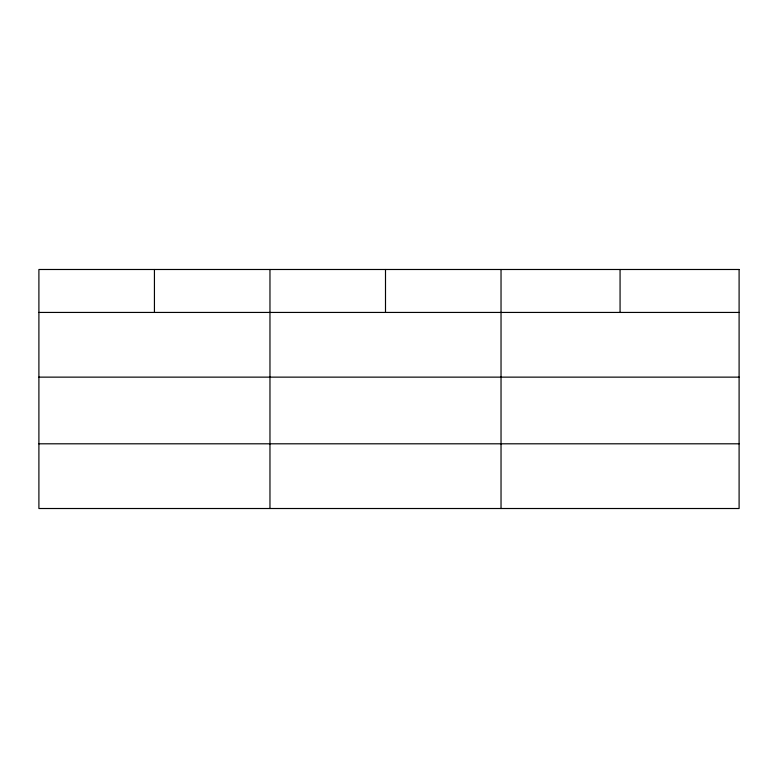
<?xml version="1.0" encoding="UTF-8"?>
<svg xmlns="http://www.w3.org/2000/svg" width="778" height="778" viewBox="0 0 778 778"><rect width="100%" height="100%" fill="white"/><g stroke="black" fill="none" stroke-linecap="round" stroke-linejoin="round"><path stroke-width="1.17" d="M38.9 312.435L739.1 312.435M38.9 377.136L739.1 377.136M38.9 443.8L739.1 443.8M620.066 269.489L620.066 312.435M501.032 269.489L501.032 508.511M385.499 269.489L385.499 312.435M269.966 269.489L269.966 508.511M154.433 269.489L154.433 312.435M739.1 269.489L38.9 269.489L38.9 508.511L739.1 508.511L739.1 269.489"/></g></svg>
